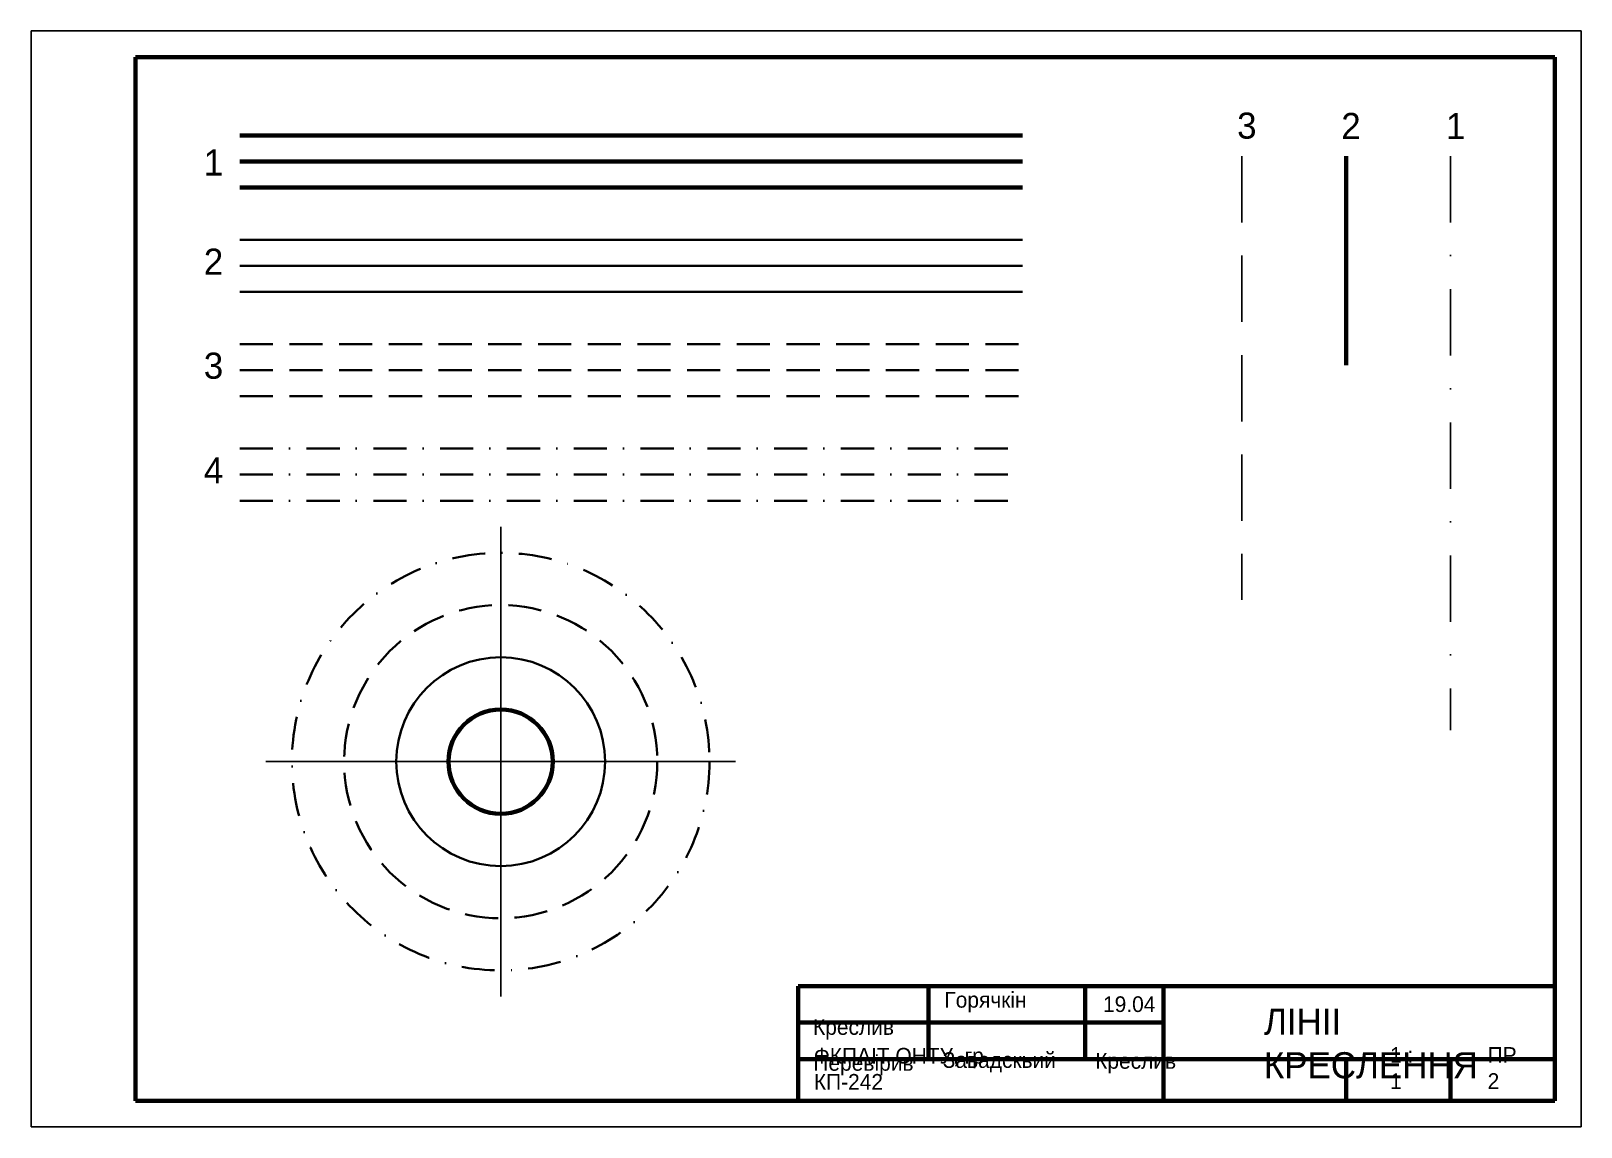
# Model space of a CAD drawing. Extents: x -150 to 147, y -104 to 106.
import ezdxf

# ---------------------------------------------------------------- set-up
doc = ezdxf.new("R2010")
doc.units = 0
for name, pattern in [('DASHDOT', [25.4, 12.7, -6.35, 0, -6.35]), ('DASHDOT2', [12.7, 6.35, -3.175, 0, -3.175]), ('DASHED', [19.05, 12.7, -6.35]), ('DASHED2', [9.525, 6.35, -3.175])]:
    doc.linetypes.add(name, pattern=pattern)
doc.layers.get('0').update_dxf_attribs({"linetype": 'CONTINUOUS', "lineweight": 25})
doc.styles.add('lc_opengost-ar', font='lc_opengost-ar')

msp = doc.modelspace()

# ---------------------------------------------------------------- linework, layer by layer
for p, q in [((-149.85, 106.34), (147.15, 106.34)), ((-149.85, -103.66), (-149.85, 106.34)), ((147.15, 106.34), (147.15, -103.66)), ((-59.85, -33.66), (-59.85, 11.34)), ((-59.85, 11.34), (-59.85, -78.66)), ((-104.85, -33.66), (-14.85, -33.66)), ((147.15, -103.66), (-149.85, -103.66))]:
    msp.add_line(p, q)
at = {"linetype": 'CONTINUOUS', "lineweight": 100}
for p, q in [((-129.85, -98.66), (-129.85, 101.34)), ((-129.85, 101.34), (142.15, 101.34)), ((142.15, 101.34), (142.15, -98.66)), ((-109.85, 86.34), (40.15, 86.34)), ((-109.85, 81.34), (40.15, 81.34)), ((-109.85, 76.34), (40.15, 76.34)), ((-2.85, -83.66), (-2.85, -76.66)), ((-2.85, -76.66), (22.15, -76.66)), ((22.15, -76.66), (52.15, -76.66)), ((22.15, -76.66), (22.15, -90.66)), ((52.15, -76.66), (67.15, -76.66)), ((52.15, -76.66), (52.15, -90.66)), ((67.15, -76.66), (142.15, -76.66)), ((142.15, -76.66), (67.15, -76.66)), ((67.15, -76.66), (67.15, -83.66)), ((-2.85, -90.66), (-2.85, -83.66)), ((-2.85, -83.66), (67.15, -83.66)), ((67.15, -83.66), (67.15, -90.66)), ((-2.85, -98.66), (-2.85, -90.66)), ((67.15, -90.66), (-2.85, -90.66)), ((67.15, -90.66), (67.15, -98.66)), ((67.15, -98.66), (67.15, -90.66)), ((67.15, -90.66), (102.15, -90.66)), ((102.15, -90.66), (122.15, -90.66)), ((102.15, -90.66), (102.15, -98.66)), ((122.15, -90.66), (142.15, -90.66)), ((122.15, -90.66), (122.15, -98.66)), ((142.15, -98.66), (-129.85, -98.66))]:
    msp.add_line(p, q, dxfattribs=at)
at = {"color": 7, "linetype": 'DASHED', "lineweight": 25}
msp.add_line((82.15, 82.34), (82.15, -2.66), dxfattribs=at)
at = {"color": 56, "linetype": 'CONTINUOUS', "lineweight": 100, "true_color": 0x808000}
msp.add_line((102.15, 82.34), (102.15, 42.34), dxfattribs=at)
at = {"color": 96, "linetype": 'DASHDOT', "lineweight": 25, "true_color": 0x008000}
msp.add_line((122.15, 82.34), (122.15, -27.66), dxfattribs=at)
at = {"linetype": 'CONTINUOUS', "lineweight": 35}
for p, q in [((-109.85, 66.34), (40.15, 66.34)), ((-109.85, 61.34), (40.15, 61.34)), ((-109.85, 56.34), (40.15, 56.34))]:
    msp.add_line(p, q, dxfattribs=at)
at = {"linetype": 'DASHED2', "lineweight": 35}
for p, q in [((-109.85, 46.34), (40.15, 46.34)), ((-109.85, 41.34), (40.15, 41.34)), ((-109.85, 36.34), (40.15, 36.34))]:
    msp.add_line(p, q, dxfattribs=at)
at = {"linetype": 'DASHDOT2', "lineweight": 35}
for p, q in [((-109.85, 26.34), (40.15, 26.34)), ((-109.85, 21.34), (40.15, 21.34)), ((-109.85, 16.34), (40.15, 16.34))]:
    msp.add_line(p, q, dxfattribs=at)
msp.add_circle((-59.85, -33.66), 40, dxfattribs=at)
at = {"linetype": 'DASHED2', "lineweight": 35}
msp.add_circle((-59.85, -33.66), 30, dxfattribs=at)
at = {"linetype": 'CONTINUOUS', "lineweight": 35}
msp.add_circle((-59.85, -33.66), 20, dxfattribs=at)
at = {"linetype": 'CONTINUOUS', "lineweight": 100}
msp.add_circle((-59.85, -33.66), 10, dxfattribs=at)

# ---------------------------------------------------------------- texts
at = {"attachment_point": 7, "style": 'lc_opengost-ar'}
for s, insert, char_height, width in [('3', (81.26, 85.64), 5, 1.7857), ('2', (101.22, 85.64), 5, 2.1429), ('1', (121.27, 85.64), 5, 1.0714), ('1', (-116.74, 78.64), 5, 1.0714), ('2', (-116.74, 59.64), 5, 2.1429), ('3', (-116.74, 39.64), 5, 1.7857), ('4', (-116.74, 19.64), 5, 2.1437), ('Горячкін', (25.16, -81.7), 3, 12), ('19.04', (55.56, -81.67), 3, 7.7148), ('Креслив\\P', (0, -86.91), 3, 11.3571), ('ЛІНІІ КРЕСЛЕННЯ\\P', (86.4, -94.4), 5, 38.5714), ('ФКПАІТ ОНТУ, гр КП-242', (0.16, -96.51), 3, 39.3216), ('1 : 1', (110.56, -96.36), 3, 5.1429), ('ПР 2', (129.26, -96.36), 3, 6.4286), ('Перевірив\\P', (0.06, -93.79), 3, 13.9286), ('Завадскьий\\P', (24.85, -93.21), 3, 16.9248), ('Креслив\\P', (54.06, -93.41), 3, 11.3571)]:
    msp.add_mtext(s, dxfattribs=dict(at, insert=insert, char_height=char_height, width=width))

doc.saveas('drawing.dxf')
